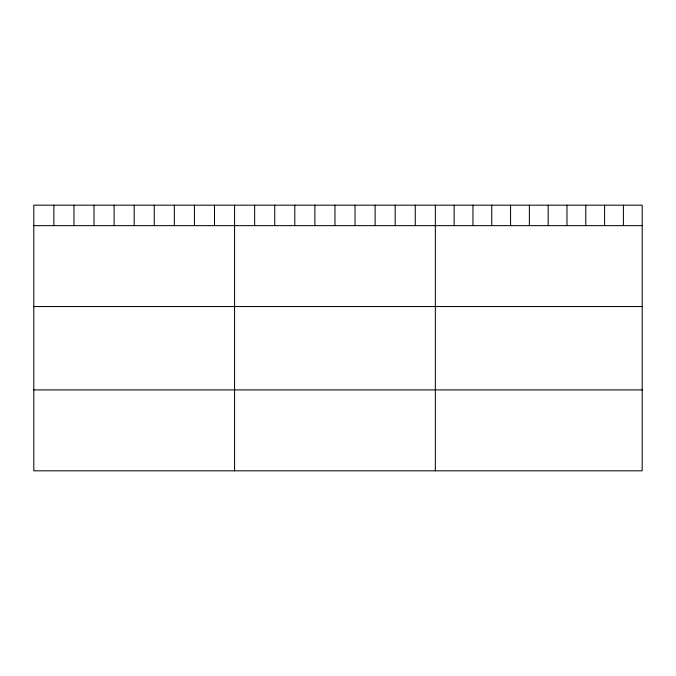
<?xml version="1.0" encoding="UTF-8"?>
<svg xmlns="http://www.w3.org/2000/svg" width="676" height="676" viewBox="0 0 676 676"><rect width="100%" height="100%" fill="white"/><g stroke="black" fill="none" stroke-linecap="round" stroke-linejoin="round"><path stroke-width="1.01" d="M642.2 225.64L642.2 470.817L33.8 470.817L33.8 205.183L642.2 205.183L642.2 225.64L33.8 225.64M33.8 306.549L642.2 306.549M33.8 389.908L642.2 389.908M623.399 205.183L623.399 225.64M604.589 205.183L604.589 225.64M585.788 205.183L585.788 225.64M566.978 205.183L566.978 225.64M548.177 205.183L548.177 225.64M529.367 205.183L529.367 225.64M510.566 205.183L510.566 225.64M491.756 205.183L491.756 225.64M472.955 205.183L472.955 225.64M454.145 205.183L454.145 225.64M435.344 205.183L435.344 470.817M415.267 205.183L415.267 225.64M395.19 205.183L395.19 225.64M375.112 205.183L375.112 225.64M355.035 205.183L355.035 225.64M334.958 205.183L334.958 225.64M314.881 205.183L314.881 225.64M294.804 205.183L294.804 225.64M274.726 205.183L274.726 225.64M254.649 205.183L254.649 225.64M234.572 205.183L234.572 470.817M214.495 205.183L214.495 225.64M194.418 205.183L194.418 225.64M174.34 205.183L174.34 225.64M154.263 205.183L154.263 225.64M134.186 205.183L134.186 225.64M114.109 205.183L114.109 225.64M94.032 205.183L94.032 225.64M73.954 205.183L73.954 225.64M53.877 205.183L53.877 225.64"/></g></svg>
